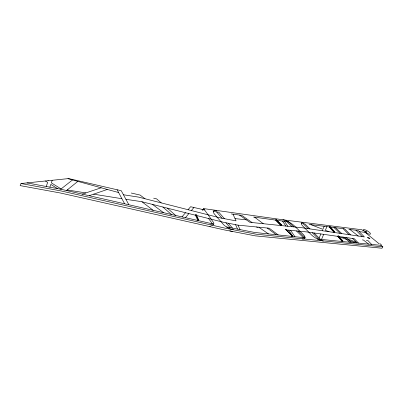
<?xml version="1.0" encoding="UTF-8"?>
<svg xmlns="http://www.w3.org/2000/svg" width="403" height="403" viewBox="0 0 403 403"><rect width="100%" height="100%" fill="white"/><g stroke="black" fill="none" stroke-linecap="round" stroke-linejoin="round"><path stroke-width="0.6" d="M283.002 219.776L283.818 219.952A9.516 3.053 29.6 0 1 288.216 221.665L289.359 222.27A9.516 3.053 29.6 0 1 294.291 225.821L303.368 234.541A10.538 3.415 29.9 0 1 305 237.226L304.9 238.183A10.538 3.415 29.9 0 1 302.013 238.944M49.891 187.173L50.823 184.398L57.513 188.599M52.199 180.307L51.342 182.851L61.09 188.942M46.234 186.488L47.655 182.408L45.418 181.007M48.244 180.715L47.967 180.74M128.854 204.754L121.253 190.715L68.676 178.574L21.011 183.521L20.15 185.607L60.556 193.032L224.34 229.906L255.25 235.856L381.989 248.223L382.85 246.853L381.001 245.341L317.463 239.039M321.534 239.442L323.669 234.345M326.898 226.637L325.367 230.289L329.05 231.72M319.116 238.017L320.874 233.947M322.264 230.723L322.511 230.153M324.173 226.3L322.874 229.317L310.899 224.657M195.838 214.532L198.205 219.791L197.843 220.496L195.475 215.227L195.838 214.532L196.291 214.648L198.659 219.897L198.296 220.597M202.976 209.867L203.631 208.598L286.281 220.24L361.954 229.76L363.274 230.843M281.616 224.965L276.216 219.514L275.546 220.088L280.951 225.549L281.616 224.965L281.264 225.584L275.869 220.134L253.512 217.026M291.636 236.354L292.316 235.765L291.953 236.39M334.817 231.947L329.825 226.39L329.216 226.924L334.188 232.481L334.817 231.947L334.475 232.521L329.488 226.96L309.046 224.426M342.893 240.944L338.278 235.805L337.649 236.344L342.268 241.498L342.893 240.944L342.54 241.528L337.936 236.385L306.819 231.937L285.989 229.876M359.224 231.614L365.133 232.36L365.466 231.821L364.05 230.662M381.001 245.341L381.344 244.797L379.873 243.588M185.456 217.67L188.866 213.565M191.37 210.557L193.919 207.49M181.985 216.874L185.516 212.724M188.07 209.716L190.609 206.729L204.603 209.958M66.515 190.533L77.824 181.38M27.051 182.897L60.742 189.214L72.525 179.929M89.154 195.697L107.304 189.45M82.252 194.12L101.198 187.778M303.121 222.355L302.059 222.511A9.219 2.851 30 0 0 301.353 223.423L301.409 223.887A9.219 2.851 30 0 0 303.056 226.32L310.728 234.153A9.385 2.927 30.3 0 0 316.803 238.697L320.39 240.334L323.418 241.085M365.037 231.654L366.997 232.007L364.765 231.846M382.85 246.853L256.172 234.198L225.262 228.194L61.432 191.027L21.011 183.521M196.533 215.494L223.791 222.35L237.992 225.136L269.275 228.224L278.196 234.939M209.756 226.627L210.411 226.693M210.673 224.884L211.328 224.955A7.853 2.897 27.7 0 0 213.54 224.37L213.751 224.008A7.853 2.897 27.7 0 0 213.147 221.932L203.631 208.598M305.021 237.77L254.56 232.445L226.496 226.949M235.02 218.612L246.314 219.821M288.659 221.902L276.473 220.214M301.358 223.474L304.92 223.917L309.942 228.904M330.042 227.03L344.656 228.839L350.55 234.894M348.877 229.362L358.151 230.511L364.383 236.934L302.26 227.776L249.9 222.315L239.488 215.076M213.247 211.424L218.794 212.2L224.456 218.758M231.262 213.933L241.785 215.393L252.082 222.542M362.342 239.871L363.415 240.027L368.664 244.117M366.357 240.445L368.02 240.682L371.642 244.414M125.907 199.309L141.468 201.641L195.475 215.227M123.444 194.765L138.4 197.077L220.522 217.973L236.052 220.869L232.999 214.174M67.246 189.944L85.829 192.926M93.592 194.17L121.902 198.709M198.205 219.791L198.659 219.897M60.742 189.214L213.691 224.113M131.262 193.027L140.123 195.072L144.994 198.755M153.634 198.19L156.636 198.886L161.245 202.89M67.966 178.68L118.613 192.548M342.812 237.08L344.933 237.906M347.336 238.843L356.403 242.369M346.671 239.548L338.878 236.521L354.272 238.717L358.544 243.115M349.084 240.485L354.912 242.752M258.771 227.186L268.453 233.911M256.605 226.975L257.567 227.645M163.553 212.673L152.475 204.412M254.58 217.172L263.265 223.705M267.244 228.027L276.131 234.722M141.927 201.757L153.165 210.301M349.905 229.488L358.297 236.032M365.133 232.36L379.052 243.744M167.275 208.134L175.673 215.439M162.877 207.026L171.396 214.461M335.513 227.705L341.769 233.599M345.94 237.528L351.089 242.374M333.916 227.509L340.107 233.352M344.278 237.291L349.497 242.218M288.603 221.892L293.822 226.894M298.2 231.085L305.021 237.624M286.765 221.645L292.029 226.708M296.401 230.909L303.363 237.594M314.033 232.969L320.44 239.337M303.172 223.7L308.134 228.637M312.219 232.707L318.697 239.16M292.316 235.765L285.5 229.171L291.994 235.73M275.894 219.469L281.299 224.929M343.089 228.647L348.912 234.652M352.63 238.485L356.972 242.959M356.02 230.249L362.166 236.606M329.553 226.355L334.535 231.906M337.996 235.765L342.621 240.918M228.325 223.237L232.546 228.133M216.572 211.887L222.068 218.285M225.922 222.768L230.123 227.66M202.094 209.379L202.971 210.613M208.583 218.527L212.326 223.801M284.473 221.328L287.828 226.269M290.588 230.335L294.915 236.702M282.498 221.056L285.883 226.068M288.634 230.138L292.921 236.49M117.127 189.763L124.613 203.787M237.992 225.136L240.022 229.599M235.538 224.652L237.543 229.111M232.455 231.468A8.206 2.977 28.4 0 1 229.755 230.743M216.557 210.421A8.564 3.033 28 0 0 214.356 213.978L223.076 224.118A8.216 2.957 28.4 0 0 225.922 226.577L226.818 227.156A8.216 2.957 28.4 0 0 233.372 229.77M363.687 230.843A4.181 1.144 30.8 0 1 366.251 230.279A4.181 1.144 30.8 0 1 370.433 234.052A4.181 1.144 30.8 0 1 365.012 232.037M369.868 238.581L368.68 238.45L367.294 237.271L368.483 237.397L369.868 238.581"/></g></svg>
